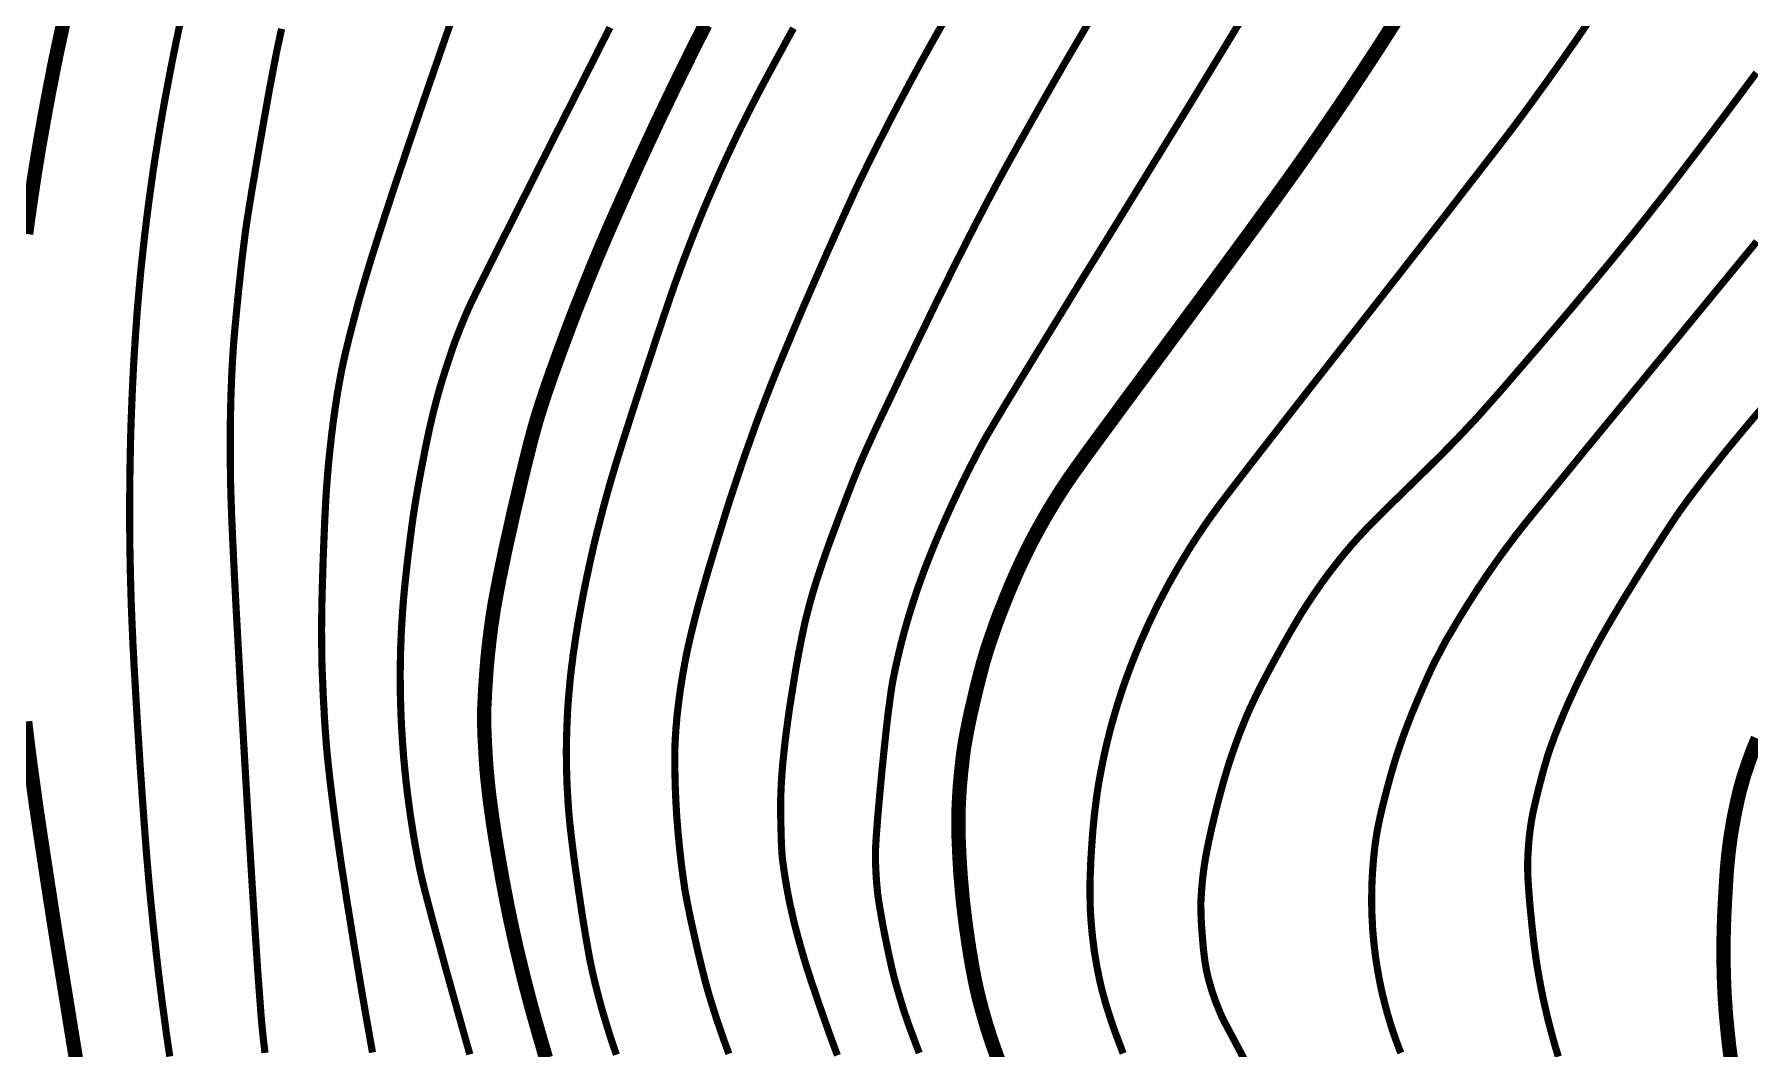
# Model space of a CAD drawing. Extents: x 36524600 to 36525730, y 2746759 to 2747713.
# Drawn here: x 36525026.23 to 36525044.22, y 2747473.98 to 2747484.62 of the extents above; entities that cross this region are included whole.
import ezdxf

# ---------------------------------------------------------------- set-up
doc = ezdxf.new("R2010")
doc.units = 0
doc.header["$LTSCALE"] = 1000
doc.header["$MEASUREMENT"] = 0
doc.layers.add('DGX', color=251, linetype='Continuous')

# ---------------------------------------------------------------- blocks, each defined once
blk = doc.blocks.new('dxt')
at = {"layer": 'DGX', "color": 253, "linetype": 'Continuous', "flags": 128}
for points, const_width in [([(36525026.697, 2747473.72), (36525026.644, 2747474.043), (36525026.586, 2747474.402), (36525026.522, 2747474.798), (36525026.457, 2747475.198), (36525026.399, 2747475.57), (36525026.346, 2747475.915), (36525026.298, 2747476.232), (36525026.255, 2747476.521), (36525026.219, 2747476.783), (36525026.187, 2747477.018), (36525026.161, 2747477.225), (36525026.139, 2747477.412)], 0.15), ([(36525026.149, 2747482.529), (36525026.166, 2747482.657), (36525026.184, 2747482.781), (36525026.201, 2747482.903), (36525026.219, 2747483.021), (36525026.236, 2747483.136), (36525026.254, 2747483.249), (36525026.272, 2747483.358), (36525026.29, 2747483.465), (36525026.309, 2747483.573), (36525026.328, 2747483.681), (36525026.347, 2747483.788), (36525026.367, 2747483.895), (36525026.387, 2747484.003), (36525026.408, 2747484.11), (36525026.429, 2747484.217), (36525026.45, 2747484.324), (36525026.472, 2747484.431), (36525026.495, 2747484.538), (36525026.518, 2747484.644), (36525026.541, 2747484.751)], 0.15), ([(36525027.655, 2747473.899), (36525027.638, 2747474.017), (36525027.621, 2747474.132), (36525027.606, 2747474.245), (36525027.591, 2747474.356), (36525027.576, 2747474.464), (36525027.563, 2747474.569), (36525027.55, 2747474.673), (36525027.537, 2747474.778), (36525027.525, 2747474.882), (36525027.513, 2747474.986), (36525027.502, 2747475.091), (36525027.49, 2747475.195), (36525027.479, 2747475.3), (36525027.469, 2747475.404), (36525027.458, 2747475.509), (36525027.448, 2747475.613), (36525027.438, 2747475.718), (36525027.429, 2747475.822), (36525027.42, 2747475.927), (36525027.411, 2747476.032), (36525027.403, 2747476.136), (36525027.395, 2747476.241), (36525027.387, 2747476.348), (36525027.379, 2747476.461), (36525027.37, 2747476.578), (36525027.362, 2747476.7), (36525027.353, 2747476.828), (36525027.344, 2747476.96), (36525027.335, 2747477.098), (36525027.326, 2747477.241), (36525027.317, 2747477.383), (36525027.309, 2747477.52), (36525027.301, 2747477.652), (36525027.294, 2747477.778), (36525027.287, 2747477.898), (36525027.28, 2747478.013), (36525027.275, 2747478.123), (36525027.269, 2747478.227), (36525027.265, 2747478.329), (36525027.26, 2747478.43), (36525027.256, 2747478.532), (36525027.252, 2747478.633), (36525027.249, 2747478.735), (36525027.246, 2747478.836), (36525027.243, 2747478.938), (36525027.241, 2747479.039), (36525027.239, 2747479.141), (36525027.237, 2747479.242), (36525027.236, 2747479.344), (36525027.235, 2747479.445), (36525027.235, 2747479.547), (36525027.235, 2747479.649), (36525027.235, 2747479.75), (36525027.236, 2747479.852), (36525027.237, 2747479.953), (36525027.238, 2747480.055), (36525027.24, 2747480.156), (36525027.242, 2747480.258), (36525027.244, 2747480.359), (36525027.247, 2747480.461), (36525027.25, 2747480.563), (36525027.254, 2747480.664), (36525027.258, 2747480.766), (36525027.262, 2747480.867), (36525027.267, 2747480.968), (36525027.272, 2747481.07), (36525027.277, 2747481.171), (36525027.283, 2747481.273), (36525027.29, 2747481.374), (36525027.296, 2747481.475), (36525027.304, 2747481.576), (36525027.311, 2747481.678), (36525027.319, 2747481.779), (36525027.328, 2747481.88), (36525027.337, 2747481.981), (36525027.346, 2747482.082), (36525027.356, 2747482.183), (36525027.367, 2747482.284), (36525027.378, 2747482.385), (36525027.389, 2747482.486), (36525027.401, 2747482.587), (36525027.413, 2747482.687), (36525027.426, 2747482.788), (36525027.439, 2747482.889), (36525027.453, 2747482.989), (36525027.467, 2747483.09), (36525027.481, 2747483.19), (36525027.496, 2747483.291), (36525027.512, 2747483.391), (36525027.528, 2747483.491), (36525027.544, 2747483.591), (36525027.561, 2747483.691), (36525027.578, 2747483.791), (36525027.596, 2747483.891), (36525027.614, 2747483.992), (36525027.634, 2747484.096), (36525027.654, 2747484.202), (36525027.675, 2747484.31), (36525027.697, 2747484.42), (36525027.72, 2747484.533), (36525027.744, 2747484.648), (36525027.769, 2747484.765)], 0.075), ([(36525028.828, 2747484.681), (36525028.812, 2747484.607), (36525028.796, 2747484.533), (36525028.78, 2747484.459), (36525028.765, 2747484.384), (36525028.751, 2747484.31), (36525028.736, 2747484.232), (36525028.72, 2747484.146), (36525028.702, 2747484.053), (36525028.684, 2747483.952), (36525028.665, 2747483.845), (36525028.644, 2747483.729), (36525028.623, 2747483.606), (36525028.6, 2747483.476), (36525028.578, 2747483.347), (36525028.557, 2747483.226), (36525028.539, 2747483.115), (36525028.521, 2747483.013), (36525028.506, 2747482.92), (36525028.492, 2747482.836), (36525028.48, 2747482.76), (36525028.469, 2747482.694), (36525028.46, 2747482.629), (36525028.449, 2747482.556), (36525028.439, 2747482.475), (36525028.428, 2747482.386), (36525028.416, 2747482.289), (36525028.404, 2747482.185), (36525028.392, 2747482.073), (36525028.379, 2747481.953), (36525028.367, 2747481.833), (36525028.356, 2747481.721), (36525028.346, 2747481.616), (36525028.337, 2747481.519), (36525028.329, 2747481.43), (36525028.323, 2747481.349), (36525028.318, 2747481.275), (36525028.314, 2747481.209), (36525028.31, 2747481.147), (36525028.307, 2747481.084), (36525028.304, 2747481.022), (36525028.302, 2747480.96), (36525028.299, 2747480.898), (36525028.297, 2747480.835), (36525028.295, 2747480.773), (36525028.294, 2747480.711), (36525028.292, 2747480.645), (36525028.291, 2747480.571), (36525028.29, 2747480.489), (36525028.29, 2747480.399), (36525028.29, 2747480.302), (36525028.29, 2747480.197), (36525028.291, 2747480.084), (36525028.292, 2747479.963), (36525028.296, 2747479.809), (36525028.303, 2747479.596), (36525028.315, 2747479.323), (36525028.331, 2747478.992), (36525028.351, 2747478.601), (36525028.376, 2747478.151), (36525028.404, 2747477.642), (36525028.437, 2747477.074), (36525028.47, 2747476.506), (36525028.501, 2747475.997), (36525028.529, 2747475.547), (36525028.554, 2747475.156), (36525028.576, 2747474.825), (36525028.596, 2747474.552), (36525028.612, 2747474.339), (36525028.626, 2747474.185), (36525028.639, 2747474.061), (36525028.654, 2747473.937)], 0.075), ([(36525030.61, 2747484.769), (36525030.536, 2747484.56), (36525030.457, 2747484.331), (36525030.371, 2747484.083), (36525030.279, 2747483.815), (36525030.181, 2747483.527), (36525030.084, 2747483.239), (36525029.995, 2747482.973), (36525029.914, 2747482.727), (36525029.842, 2747482.502), (36525029.777, 2747482.297), (36525029.721, 2747482.114), (36525029.673, 2747481.951), (36525029.633, 2747481.81), (36525029.599, 2747481.682), (36525029.568, 2747481.563), (36525029.539, 2747481.452), (36525029.514, 2747481.348), (36525029.491, 2747481.253), (36525029.472, 2747481.166), (36525029.455, 2747481.087), (36525029.442, 2747481.016), (36525029.43, 2747480.949), (36525029.418, 2747480.882), (36525029.407, 2747480.815), (36525029.397, 2747480.747), (36525029.387, 2747480.68), (36525029.377, 2747480.613), (36525029.368, 2747480.545), (36525029.36, 2747480.478), (36525029.351, 2747480.41), (36525029.344, 2747480.342), (36525029.336, 2747480.274), (36525029.329, 2747480.207), (36525029.322, 2747480.139), (36525029.316, 2747480.071), (36525029.31, 2747480.003), (36525029.305, 2747479.935), (36525029.299, 2747479.862), (36525029.294, 2747479.781), (36525029.289, 2747479.692), (36525029.284, 2747479.594), (36525029.279, 2747479.487), (36525029.274, 2747479.372), (36525029.269, 2747479.248), (36525029.264, 2747479.116), (36525029.26, 2747478.984), (36525029.256, 2747478.86), (36525029.253, 2747478.745), (36525029.25, 2747478.638), (36525029.249, 2747478.54), (36525029.248, 2747478.45), (36525029.247, 2747478.369), (36525029.248, 2747478.296), (36525029.248, 2747478.232), (36525029.249, 2747478.177), (36525029.25, 2747478.13), (36525029.25, 2747478.091), (36525029.25, 2747478.061), (36525029.25, 2747478.039), (36525029.251, 2747478.026), (36525029.251, 2747478.021), (36525029.251, 2747478.017), (36525029.251, 2747478.003), (36525029.252, 2747477.982), (36525029.254, 2747477.951), (36525029.255, 2747477.913), (36525029.257, 2747477.865), (36525029.26, 2747477.81), (36525029.262, 2747477.746), (36525029.265, 2747477.677), (36525029.269, 2747477.609), (36525029.273, 2747477.54), (36525029.276, 2747477.472), (36525029.281, 2747477.403), (36525029.285, 2747477.335), (36525029.29, 2747477.267), (36525029.295, 2747477.198), (36525029.301, 2747477.126), (36525029.309, 2747477.045), (36525029.318, 2747476.955), (36525029.329, 2747476.858), (36525029.341, 2747476.751), (36525029.355, 2747476.637), (36525029.371, 2747476.513), (36525029.388, 2747476.382), (36525029.407, 2747476.238), (36525029.43, 2747476.081), (36525029.455, 2747475.908), (36525029.484, 2747475.721), (36525029.515, 2747475.52), (36525029.55, 2747475.304), (36525029.587, 2747475.073), (36525029.628, 2747474.827), (36525029.669, 2747474.582), (36525029.708, 2747474.353), (36525029.746, 2747474.139), (36525029.781, 2747473.941)], 0.075), ([(36525032.271, 2747484.695), (36525032, 2747484.159), (36525031.729, 2747483.626), (36525031.493, 2747483.159), (36525031.291, 2747482.758), (36525031.122, 2747482.423), (36525030.988, 2747482.155), (36525030.887, 2747481.953), (36525030.821, 2747481.818), (36525030.788, 2747481.748), (36525030.773, 2747481.712), (36525030.757, 2747481.676), (36525030.742, 2747481.639), (36525030.727, 2747481.603), (36525030.712, 2747481.566), (36525030.697, 2747481.53), (36525030.683, 2747481.493), (36525030.668, 2747481.456), (36525030.653, 2747481.417), (36525030.637, 2747481.373), (36525030.62, 2747481.324), (36525030.602, 2747481.27), (36525030.582, 2747481.212), (36525030.561, 2747481.148), (36525030.539, 2747481.08), (36525030.516, 2747481.007), (36525030.492, 2747480.929), (36525030.469, 2747480.847), (36525030.445, 2747480.758), (36525030.421, 2747480.665), (36525030.398, 2747480.567), (36525030.374, 2747480.464), (36525030.351, 2747480.355), (36525030.328, 2747480.242), (36525030.306, 2747480.128), (36525030.285, 2747480.019), (36525030.266, 2747479.914), (36525030.248, 2747479.815), (36525030.232, 2747479.72), (36525030.218, 2747479.63), (36525030.205, 2747479.544), (36525030.194, 2747479.463), (36525030.184, 2747479.386), (36525030.174, 2747479.31), (36525030.165, 2747479.236), (36525030.156, 2747479.164), (36525030.148, 2747479.094), (36525030.14, 2747479.026), (36525030.133, 2747478.959), (36525030.126, 2747478.894), (36525030.119, 2747478.83), (36525030.113, 2747478.767), (36525030.107, 2747478.703), (36525030.102, 2747478.639), (36525030.097, 2747478.575), (36525030.093, 2747478.511), (36525030.089, 2747478.447), (36525030.085, 2747478.383), (36525030.082, 2747478.319), (36525030.08, 2747478.255), (36525030.077, 2747478.191), (36525030.075, 2747478.127), (36525030.074, 2747478.063), (36525030.073, 2747477.999), (36525030.072, 2747477.934), (36525030.072, 2747477.87), (36525030.073, 2747477.806), (36525030.073, 2747477.742), (36525030.074, 2747477.678), (36525030.076, 2747477.614), (36525030.078, 2747477.55), (36525030.08, 2747477.486), (36525030.083, 2747477.422), (36525030.086, 2747477.358), (36525030.09, 2747477.294), (36525030.094, 2747477.23), (36525030.098, 2747477.166), (36525030.103, 2747477.102), (36525030.108, 2747477.038), (36525030.114, 2747476.974), (36525030.12, 2747476.91), (36525030.127, 2747476.846), (36525030.133, 2747476.782), (36525030.141, 2747476.719), (36525030.148, 2747476.655), (36525030.157, 2747476.591), (36525030.165, 2747476.528), (36525030.174, 2747476.464), (36525030.183, 2747476.401), (36525030.193, 2747476.337), (36525030.203, 2747476.274), (36525030.213, 2747476.211), (36525030.224, 2747476.147), (36525030.235, 2747476.084), (36525030.247, 2747476.021), (36525030.259, 2747475.958), (36525030.271, 2747475.895), (36525030.284, 2747475.832), (36525030.302, 2747475.753), (36525030.33, 2747475.639), (36525030.369, 2747475.491), (36525030.417, 2747475.309), (36525030.476, 2747475.093), (36525030.544, 2747474.842), (36525030.623, 2747474.558), (36525030.712, 2747474.24), (36525030.802, 2747473.921)], 0.075), ([(36525033.273, 2747484.726), (36525033.205, 2747484.593), (36525033.15, 2747484.484), (36525033.102, 2747484.387), (36525033.054, 2747484.289), (36525033.006, 2747484.192), (36525032.958, 2747484.094), (36525032.911, 2747483.997), (36525032.864, 2747483.899), (36525032.817, 2747483.801), (36525032.77, 2747483.703), (36525032.723, 2747483.601), (36525032.673, 2747483.494), (36525032.621, 2747483.381), (36525032.566, 2747483.263), (36525032.51, 2747483.138), (36525032.451, 2747483.007), (36525032.39, 2747482.871), (36525032.326, 2747482.728), (36525032.262, 2747482.582), (36525032.199, 2747482.435), (36525032.136, 2747482.286), (36525032.074, 2747482.136), (36525032.013, 2747481.985), (36525031.952, 2747481.833), (36525031.892, 2747481.679), (36525031.833, 2747481.524), (36525031.777, 2747481.373), (36525031.725, 2747481.232), (36525031.677, 2747481.1), (36525031.634, 2747480.978), (36525031.595, 2747480.865), (36525031.561, 2747480.761), (36525031.531, 2747480.667), (36525031.505, 2747480.583), (36525031.481, 2747480.498), (36525031.455, 2747480.403), (36525031.427, 2747480.297), (36525031.398, 2747480.181), (36525031.367, 2747480.054), (36525031.334, 2747479.918), (36525031.3, 2747479.77), (36525031.263, 2747479.613), (36525031.228, 2747479.455), (36525031.195, 2747479.308), (36525031.165, 2747479.17), (36525031.139, 2747479.043), (36525031.115, 2747478.926), (36525031.094, 2747478.819), (36525031.076, 2747478.722), (36525031.06, 2747478.635), (36525031.047, 2747478.553), (36525031.035, 2747478.471), (36525031.023, 2747478.389), (36525031.013, 2747478.307), (36525031.003, 2747478.225), (36525030.994, 2747478.143), (36525030.986, 2747478.06), (36525030.979, 2747477.978), (36525030.973, 2747477.898), (36525030.968, 2747477.823), (36525030.963, 2747477.753), (36525030.96, 2747477.688), (36525030.957, 2747477.629), (36525030.954, 2747477.575), (36525030.953, 2747477.525), (36525030.952, 2747477.481), (36525030.952, 2747477.437), (36525030.953, 2747477.388), (36525030.954, 2747477.334), (36525030.956, 2747477.274), (36525030.959, 2747477.21), (36525030.963, 2747477.14), (36525030.967, 2747477.065), (36525030.972, 2747476.985), (36525030.978, 2747476.899), (36525030.987, 2747476.808), (36525030.997, 2747476.711), (36525031.009, 2747476.607), (36525031.024, 2747476.498), (36525031.04, 2747476.383), (36525031.058, 2747476.262), (36525031.078, 2747476.136), (36525031.1, 2747476.007), (36525031.122, 2747475.88), (36525031.144, 2747475.756), (36525031.167, 2747475.634), (36525031.19, 2747475.514), (36525031.214, 2747475.396), (36525031.238, 2747475.28), (36525031.263, 2747475.167), (36525031.288, 2747475.054), (36525031.315, 2747474.942), (36525031.342, 2747474.83), (36525031.369, 2747474.718), (36525031.398, 2747474.606), (36525031.427, 2747474.495), (36525031.457, 2747474.383), (36525031.488, 2747474.272), (36525031.519, 2747474.164), (36525031.548, 2747474.064), (36525031.575, 2747473.97), (36525031.6, 2747473.884)], 0.15), ([(36525034.196, 2747484.687), (36525034.117, 2747484.544), (36525034.044, 2747484.409), (36525033.976, 2747484.284), (36525033.913, 2747484.168), (36525033.856, 2747484.061), (36525033.805, 2747483.963), (36525033.759, 2747483.874), (36525033.718, 2747483.794), (36525033.681, 2747483.719), (36525033.643, 2747483.644), (36525033.606, 2747483.568), (36525033.57, 2747483.492), (36525033.534, 2747483.416), (36525033.498, 2747483.339), (36525033.463, 2747483.263), (36525033.428, 2747483.186), (36525033.394, 2747483.109), (36525033.36, 2747483.032), (36525033.326, 2747482.955), (36525033.293, 2747482.878), (36525033.26, 2747482.8), (36525033.228, 2747482.722), (36525033.196, 2747482.644), (36525033.165, 2747482.566), (36525033.134, 2747482.488), (36525033.103, 2747482.409), (36525033.073, 2747482.331), (36525033.043, 2747482.252), (36525033.014, 2747482.173), (36525032.985, 2747482.094), (36525032.956, 2747482.014), (36525032.928, 2747481.935), (36525032.899, 2747481.851), (36525032.867, 2747481.757), (36525032.832, 2747481.654), (36525032.794, 2747481.541), (36525032.753, 2747481.418), (36525032.71, 2747481.286), (36525032.663, 2747481.145), (36525032.614, 2747480.994), (36525032.565, 2747480.844), (36525032.52, 2747480.705), (36525032.479, 2747480.578), (36525032.442, 2747480.462), (36525032.408, 2747480.357), (36525032.379, 2747480.263), (36525032.353, 2747480.181), (36525032.331, 2747480.11), (36525032.312, 2747480.044), (36525032.292, 2747479.979), (36525032.273, 2747479.913), (36525032.254, 2747479.847), (36525032.236, 2747479.782), (36525032.218, 2747479.716), (36525032.2, 2747479.65), (36525032.183, 2747479.584), (36525032.166, 2747479.517), (36525032.149, 2747479.451), (36525032.132, 2747479.385), (36525032.116, 2747479.319), (36525032.1, 2747479.252), (36525032.085, 2747479.185), (36525032.07, 2747479.119), (36525032.055, 2747479.052), (36525032.041, 2747478.985), (36525032.026, 2747478.918), (36525032.013, 2747478.852), (36525031.999, 2747478.785), (36525031.986, 2747478.717), (36525031.973, 2747478.65), (36525031.961, 2747478.583), (36525031.949, 2747478.516), (36525031.937, 2747478.449), (36525031.926, 2747478.381), (36525031.915, 2747478.314), (36525031.905, 2747478.247), (36525031.895, 2747478.179), (36525031.885, 2747478.112), (36525031.877, 2747478.044), (36525031.868, 2747477.977), (36525031.86, 2747477.909), (36525031.853, 2747477.842), (36525031.847, 2747477.774), (36525031.841, 2747477.706), (36525031.835, 2747477.639), (36525031.83, 2747477.571), (36525031.826, 2747477.503), (36525031.823, 2747477.435), (36525031.82, 2747477.367), (36525031.818, 2747477.299), (36525031.816, 2747477.231), (36525031.815, 2747477.163), (36525031.814, 2747477.095), (36525031.815, 2747477.027), (36525031.815, 2747476.959), (36525031.817, 2747476.891), (36525031.819, 2747476.823), (36525031.821, 2747476.756), (36525031.825, 2747476.688), (36525031.829, 2747476.62), (36525031.833, 2747476.552), (36525031.838, 2747476.484), (36525031.844, 2747476.416), (36525031.85, 2747476.349), (36525031.858, 2747476.277), (36525031.867, 2747476.197), (36525031.878, 2747476.109), (36525031.89, 2747476.013), (36525031.904, 2747475.909), (36525031.92, 2747475.796), (36525031.937, 2747475.676), (36525031.956, 2747475.547), (36525031.975, 2747475.419), (36525031.994, 2747475.3), (36525032.012, 2747475.191), (36525032.029, 2747475.091), (36525032.045, 2747475), (36525032.06, 2747474.918), (36525032.075, 2747474.846), (36525032.089, 2747474.782), (36525032.102, 2747474.724), (36525032.116, 2747474.665), (36525032.131, 2747474.607), (36525032.146, 2747474.549), (36525032.161, 2747474.491), (36525032.177, 2747474.433), (36525032.193, 2747474.375), (36525032.21, 2747474.318), (36525032.227, 2747474.26), (36525032.245, 2747474.203), (36525032.263, 2747474.145), (36525032.281, 2747474.088), (36525032.3, 2747474.031), (36525032.319, 2747473.975), (36525032.339, 2747473.918)], 0.075), ([(36525035.782, 2747484.772), (36525035.71, 2747484.646), (36525035.659, 2747484.556), (36525035.608, 2747484.465), (36525035.558, 2747484.375), (36525035.508, 2747484.284), (36525035.459, 2747484.193), (36525035.409, 2747484.102), (36525035.361, 2747484.01), (36525035.312, 2747483.919), (36525035.264, 2747483.827), (36525035.216, 2747483.735), (36525035.169, 2747483.643), (36525035.122, 2747483.55), (36525035.075, 2747483.458), (36525035.028, 2747483.365), (36525034.982, 2747483.272), (36525034.937, 2747483.179), (36525034.888, 2747483.079), (36525034.833, 2747482.962), (36525034.773, 2747482.83), (36525034.706, 2747482.683), (36525034.633, 2747482.521), (36525034.553, 2747482.342), (36525034.468, 2747482.149), (36525034.377, 2747481.94), (36525034.285, 2747481.728), (36525034.199, 2747481.525), (36525034.118, 2747481.332), (36525034.042, 2747481.149), (36525033.972, 2747480.976), (36525033.908, 2747480.812), (36525033.849, 2747480.657), (36525033.795, 2747480.513), (36525033.745, 2747480.372), (36525033.695, 2747480.232), (36525033.646, 2747480.091), (36525033.599, 2747479.95), (36525033.552, 2747479.809), (36525033.506, 2747479.667), (36525033.462, 2747479.525), (36525033.418, 2747479.383), (36525033.376, 2747479.245), (36525033.337, 2747479.116), (36525033.301, 2747478.995), (36525033.269, 2747478.884), (36525033.24, 2747478.781), (36525033.213, 2747478.686), (36525033.19, 2747478.601), (36525033.17, 2747478.524), (36525033.152, 2747478.454), (36525033.136, 2747478.389), (36525033.121, 2747478.328), (36525033.108, 2747478.271), (36525033.096, 2747478.219), (36525033.085, 2747478.171), (36525033.076, 2747478.128), (36525033.068, 2747478.089), (36525033.061, 2747478.052), (36525033.054, 2747478.016), (36525033.048, 2747477.979), (36525033.041, 2747477.942), (36525033.035, 2747477.906), (36525033.029, 2747477.869), (36525033.023, 2747477.832), (36525033.017, 2747477.795), (36525033.011, 2747477.758), (36525033.006, 2747477.722), (36525033.001, 2747477.685), (36525032.996, 2747477.648), (36525032.991, 2747477.611), (36525032.987, 2747477.574), (36525032.982, 2747477.537), (36525032.978, 2747477.5), (36525032.974, 2747477.463), (36525032.971, 2747477.426), (36525032.968, 2747477.389), (36525032.964, 2747477.352), (36525032.962, 2747477.315), (36525032.959, 2747477.278), (36525032.957, 2747477.24), (36525032.955, 2747477.203), (36525032.953, 2747477.164), (36525032.952, 2747477.12), (36525032.951, 2747477.071), (36525032.951, 2747477.017), (36525032.951, 2747476.959), (36525032.952, 2747476.897), (36525032.954, 2747476.829), (36525032.955, 2747476.757), (36525032.958, 2747476.683), (36525032.961, 2747476.609), (36525032.965, 2747476.535), (36525032.969, 2747476.461), (36525032.974, 2747476.388), (36525032.98, 2747476.315), (36525032.986, 2747476.241), (36525032.993, 2747476.169), (36525033, 2747476.097), (36525033.008, 2747476.029), (36525033.015, 2747475.964), (36525033.022, 2747475.902), (36525033.03, 2747475.842), (36525033.037, 2747475.786), (36525033.045, 2747475.733), (36525033.052, 2747475.683), (36525033.06, 2747475.631), (36525033.071, 2747475.574), (36525033.083, 2747475.51), (36525033.097, 2747475.441), (36525033.112, 2747475.366), (36525033.13, 2747475.285), (36525033.149, 2747475.198), (36525033.17, 2747475.105), (36525033.191, 2747475.012), (36525033.212, 2747474.925), (36525033.231, 2747474.845), (36525033.25, 2747474.77), (36525033.267, 2747474.702), (36525033.284, 2747474.639), (36525033.3, 2747474.583), (36525033.314, 2747474.533), (36525033.329, 2747474.486), (36525033.343, 2747474.439), (36525033.358, 2747474.392), (36525033.373, 2747474.345), (36525033.388, 2747474.298), (36525033.404, 2747474.251), (36525033.42, 2747474.205), (36525033.436, 2747474.158), (36525033.452, 2747474.112), (36525033.468, 2747474.065), (36525033.485, 2747474.019), (36525033.502, 2747473.973), (36525033.519, 2747473.927)], 0.075), ([(36525037.33, 2747484.814), (36525037.164, 2747484.531), (36525037.018, 2747484.281), (36525036.894, 2747484.066), (36525036.784, 2747483.873), (36525036.682, 2747483.692), (36525036.587, 2747483.524), (36525036.5, 2747483.367), (36525036.42, 2747483.223), (36525036.348, 2747483.091), (36525036.284, 2747482.971), (36525036.227, 2747482.864), (36525036.174, 2747482.762), (36525036.121, 2747482.661), (36525036.069, 2747482.559), (36525036.016, 2747482.457), (36525035.965, 2747482.354), (36525035.913, 2747482.252), (36525035.862, 2747482.15), (36525035.811, 2747482.047), (36525035.76, 2747481.943), (36525035.707, 2747481.837), (36525035.654, 2747481.728), (36525035.6, 2747481.616), (36525035.545, 2747481.502), (36525035.488, 2747481.386), (36525035.431, 2747481.267), (36525035.373, 2747481.146), (36525035.316, 2747481.028), (36525035.265, 2747480.921), (36525035.219, 2747480.823), (36525035.177, 2747480.736), (36525035.14, 2747480.658), (36525035.108, 2747480.591), (36525035.081, 2747480.533), (36525035.059, 2747480.486), (36525035.039, 2747480.444), (36525035.02, 2747480.401), (36525035.001, 2747480.359), (36525034.981, 2747480.316), (36525034.962, 2747480.274), (36525034.943, 2747480.231), (36525034.924, 2747480.189), (36525034.906, 2747480.146), (36525034.885, 2747480.098), (36525034.861, 2747480.038), (36525034.832, 2747479.968), (36525034.8, 2747479.887), (36525034.764, 2747479.794), (36525034.725, 2747479.691), (36525034.681, 2747479.577), (36525034.634, 2747479.451), (36525034.586, 2747479.323), (36525034.542, 2747479.2), (36525034.501, 2747479.082), (36525034.463, 2747478.969), (36525034.428, 2747478.861), (36525034.397, 2747478.758), (36525034.369, 2747478.66), (36525034.345, 2747478.567), (36525034.321, 2747478.473), (36525034.298, 2747478.369), (36525034.275, 2747478.256), (36525034.251, 2747478.134), (36525034.227, 2747478.004), (36525034.204, 2747477.864), (36525034.18, 2747477.715), (36525034.155, 2747477.557), (36525034.133, 2747477.398), (36525034.113, 2747477.247), (36525034.097, 2747477.104), (36525034.083, 2747476.968), (36525034.073, 2747476.841), (36525034.066, 2747476.72), (36525034.062, 2747476.608), (36525034.061, 2747476.503), (36525034.062, 2747476.406), (36525034.064, 2747476.318), (36525034.066, 2747476.238), (36525034.068, 2747476.166), (36525034.071, 2747476.103), (36525034.074, 2747476.048), (36525034.077, 2747476.002), (36525034.081, 2747475.964), (36525034.086, 2747475.931), (36525034.09, 2747475.897), (36525034.095, 2747475.864), (36525034.1, 2747475.83), (36525034.105, 2747475.797), (36525034.11, 2747475.764), (36525034.116, 2747475.73), (36525034.121, 2747475.697), (36525034.127, 2747475.664), (36525034.133, 2747475.63), (36525034.139, 2747475.597), (36525034.146, 2747475.564), (36525034.152, 2747475.531), (36525034.159, 2747475.498), (36525034.166, 2747475.465), (36525034.174, 2747475.432), (36525034.181, 2747475.399), (36525034.189, 2747475.366), (36525034.196, 2747475.333), (36525034.204, 2747475.3), (36525034.213, 2747475.267), (36525034.221, 2747475.234), (36525034.23, 2747475.202), (36525034.238, 2747475.169), (36525034.247, 2747475.136), (36525034.257, 2747475.103), (36525034.266, 2747475.068), (36525034.276, 2747475.034), (36525034.286, 2747474.998), (36525034.297, 2747474.962), (36525034.307, 2747474.925), (36525034.319, 2747474.888), (36525034.331, 2747474.846), (36525034.347, 2747474.797), (36525034.366, 2747474.74), (36525034.387, 2747474.674), (36525034.412, 2747474.601), (36525034.439, 2747474.52), (36525034.47, 2747474.431), (36525034.504, 2747474.334), (36525034.538, 2747474.237), (36525034.57, 2747474.146), (36525034.601, 2747474.061), (36525034.63, 2747473.983), (36525034.657, 2747473.911)], 0.075), ([(36525039.011, 2747484.974), (36525038.806, 2747484.634), (36525038.583, 2747484.267), (36525038.343, 2747483.873), (36525038.084, 2747483.451), (36525037.808, 2747483.002), (36525037.515, 2747482.526), (36525037.229, 2747482.064), (36525036.978, 2747481.655), (36525036.76, 2747481.3), (36525036.576, 2747480.999), (36525036.426, 2747480.753), (36525036.311, 2747480.56), (36525036.229, 2747480.421), (36525036.181, 2747480.336), (36525036.15, 2747480.278), (36525036.119, 2747480.22), (36525036.089, 2747480.162), (36525036.059, 2747480.103), (36525036.029, 2747480.045), (36525036, 2747479.986), (36525035.971, 2747479.927), (36525035.942, 2747479.868), (36525035.914, 2747479.809), (36525035.886, 2747479.749), (36525035.858, 2747479.69), (36525035.831, 2747479.63), (36525035.804, 2747479.57), (36525035.777, 2747479.511), (36525035.751, 2747479.45), (36525035.725, 2747479.39), (36525035.699, 2747479.33), (36525035.674, 2747479.269), (36525035.649, 2747479.209), (36525035.625, 2747479.148), (36525035.601, 2747479.087), (36525035.577, 2747479.026), (36525035.554, 2747478.964), (36525035.532, 2747478.903), (36525035.51, 2747478.842), (36525035.488, 2747478.78), (36525035.468, 2747478.718), (36525035.447, 2747478.656), (36525035.428, 2747478.594), (36525035.408, 2747478.531), (36525035.39, 2747478.469), (36525035.372, 2747478.406), (36525035.354, 2747478.343), (36525035.338, 2747478.28), (36525035.321, 2747478.216), (36525035.306, 2747478.153), (36525035.291, 2747478.09), (36525035.276, 2747478.026), (36525035.262, 2747477.962), (36525035.249, 2747477.898), (36525035.235, 2747477.826), (36525035.221, 2747477.74), (36525035.207, 2747477.637), (36525035.191, 2747477.52), (36525035.175, 2747477.387), (36525035.159, 2747477.24), (36525035.142, 2747477.076), (36525035.124, 2747476.898), (36525035.107, 2747476.721), (36525035.093, 2747476.562), (36525035.08, 2747476.422), (36525035.071, 2747476.299), (36525035.063, 2747476.195), (36525035.058, 2747476.109), (36525035.055, 2747476.041), (36525035.055, 2747475.991), (36525035.056, 2747475.951), (36525035.057, 2747475.91), (36525035.059, 2747475.869), (36525035.061, 2747475.829), (36525035.063, 2747475.788), (36525035.066, 2747475.748), (36525035.069, 2747475.707), (36525035.073, 2747475.667), (36525035.077, 2747475.624), (36525035.083, 2747475.576), (36525035.091, 2747475.523), (36525035.1, 2747475.465), (36525035.111, 2747475.402), (36525035.123, 2747475.334), (36525035.136, 2747475.262), (36525035.151, 2747475.184), (36525035.167, 2747475.106), (36525035.182, 2747475.034), (36525035.196, 2747474.966), (36525035.21, 2747474.904), (36525035.222, 2747474.847), (36525035.235, 2747474.795), (36525035.246, 2747474.748), (36525035.257, 2747474.706), (36525035.268, 2747474.667), (36525035.279, 2747474.628), (36525035.29, 2747474.589), (36525035.302, 2747474.55), (36525035.313, 2747474.511), (36525035.325, 2747474.472), (36525035.337, 2747474.433), (36525035.349, 2747474.394), (36525035.362, 2747474.353), (36525035.378, 2747474.308), (36525035.395, 2747474.257), (36525035.415, 2747474.202), (36525035.437, 2747474.143), (36525035.461, 2747474.078), (36525035.487, 2747474.009), (36525035.515, 2747473.936)], 0.075), ([(36525040.512, 2747484.768), (36525040.437, 2747484.651), (36525040.362, 2747484.533), (36525040.286, 2747484.416), (36525040.21, 2747484.3), (36525040.133, 2747484.183), (36525040.056, 2747484.067), (36525039.979, 2747483.952), (36525039.901, 2747483.836), (36525039.822, 2747483.721), (36525039.743, 2747483.606), (36525039.664, 2747483.491), (36525039.584, 2747483.377), (36525039.504, 2747483.263), (36525039.423, 2747483.149), (36525039.342, 2747483.036), (36525039.252, 2747482.911), (36525039.144, 2747482.763), (36525039.019, 2747482.591), (36525038.876, 2747482.396), (36525038.715, 2747482.177), (36525038.536, 2747481.934), (36525038.34, 2747481.669), (36525038.126, 2747481.38), (36525037.915, 2747481.094), (36525037.727, 2747480.841), (36525037.564, 2747480.619), (36525037.424, 2747480.429), (36525037.308, 2747480.271), (36525037.216, 2747480.144), (36525037.148, 2747480.049), (36525037.103, 2747479.985), (36525037.071, 2747479.938), (36525037.038, 2747479.889), (36525037.007, 2747479.841), (36525036.976, 2747479.793), (36525036.945, 2747479.744), (36525036.915, 2747479.694), (36525036.885, 2747479.645), (36525036.855, 2747479.595), (36525036.826, 2747479.545), (36525036.798, 2747479.495), (36525036.77, 2747479.445), (36525036.742, 2747479.394), (36525036.715, 2747479.343), (36525036.688, 2747479.292), (36525036.662, 2747479.24), (36525036.636, 2747479.188), (36525036.611, 2747479.136), (36525036.586, 2747479.084), (36525036.562, 2747479.032), (36525036.538, 2747478.979), (36525036.515, 2747478.927), (36525036.492, 2747478.873), (36525036.469, 2747478.82), (36525036.447, 2747478.767), (36525036.426, 2747478.715), (36525036.407, 2747478.667), (36525036.389, 2747478.622), (36525036.373, 2747478.581), (36525036.358, 2747478.544), (36525036.345, 2747478.51), (36525036.334, 2747478.48), (36525036.324, 2747478.453), (36525036.315, 2747478.427), (36525036.305, 2747478.399), (36525036.294, 2747478.368), (36525036.283, 2747478.336), (36525036.271, 2747478.301), (36525036.258, 2747478.264), (36525036.245, 2747478.225), (36525036.231, 2747478.183), (36525036.217, 2747478.138), (36525036.202, 2747478.087), (36525036.185, 2747478.031), (36525036.169, 2747477.969), (36525036.151, 2747477.901), (36525036.132, 2747477.828), (36525036.113, 2747477.75), (36525036.093, 2747477.666), (36525036.073, 2747477.581), (36525036.055, 2747477.502), (36525036.039, 2747477.429), (36525036.025, 2747477.36), (36525036.013, 2747477.297), (36525036.002, 2747477.24), (36525035.993, 2747477.187), (36525035.985, 2747477.141), (36525035.979, 2747477.096), (36525035.973, 2747477.052), (36525035.968, 2747477.008), (36525035.963, 2747476.963), (36525035.958, 2747476.919), (36525035.953, 2747476.874), (36525035.949, 2747476.83), (36525035.945, 2747476.785), (36525035.941, 2747476.741), (36525035.938, 2747476.696), (36525035.935, 2747476.652), (36525035.933, 2747476.607), (36525035.93, 2747476.562), (36525035.928, 2747476.518), (36525035.927, 2747476.473), (36525035.925, 2747476.428), (36525035.925, 2747476.381), (36525035.925, 2747476.328), (36525035.926, 2747476.269), (36525035.927, 2747476.205), (36525035.93, 2747476.135), (36525035.933, 2747476.06), (36525035.937, 2747475.979), (36525035.942, 2747475.893), (36525035.948, 2747475.803), (36525035.956, 2747475.712), (36525035.964, 2747475.62), (36525035.973, 2747475.527), (36525035.984, 2747475.433), (36525035.995, 2747475.338), (36525036.008, 2747475.242), (36525036.022, 2747475.145), (36525036.036, 2747475.049), (36525036.051, 2747474.959), (36525036.065, 2747474.873), (36525036.08, 2747474.791), (36525036.095, 2747474.714), (36525036.11, 2747474.642), (36525036.125, 2747474.575), (36525036.14, 2747474.512), (36525036.156, 2747474.451), (36525036.172, 2747474.391), (36525036.189, 2747474.331), (36525036.206, 2747474.271), (36525036.224, 2747474.211), (36525036.243, 2747474.152), (36525036.262, 2747474.092), (36525036.282, 2747474.033), (36525036.303, 2747473.974), (36525036.324, 2747473.915), (36525036.346, 2747473.857)], 0.15), ([(36525037.653, 2747473.931), (36525037.627, 2747473.999), (36525037.601, 2747474.068), (36525037.575, 2747474.137), (36525037.551, 2747474.206), (36525037.527, 2747474.274), (36525037.506, 2747474.34), (36525037.485, 2747474.404), (36525037.467, 2747474.466), (36525037.45, 2747474.527), (36525037.434, 2747474.585), (36525037.42, 2747474.642), (36525037.407, 2747474.698), (36525037.395, 2747474.755), (36525037.384, 2747474.811), (36525037.373, 2747474.868), (36525037.364, 2747474.924), (36525037.354, 2747474.981), (36525037.346, 2747475.038), (36525037.339, 2747475.095), (36525037.332, 2747475.152), (36525037.326, 2747475.21), (36525037.321, 2747475.267), (36525037.316, 2747475.324), (36525037.312, 2747475.382), (36525037.309, 2747475.439), (36525037.307, 2747475.497), (36525037.306, 2747475.554), (36525037.305, 2747475.613), (36525037.305, 2747475.676), (36525037.306, 2747475.741), (36525037.308, 2747475.81), (36525037.311, 2747475.882), (36525037.314, 2747475.958), (36525037.319, 2747476.036), (36525037.324, 2747476.118), (36525037.33, 2747476.2), (36525037.336, 2747476.28), (36525037.344, 2747476.357), (36525037.351, 2747476.433), (36525037.36, 2747476.506), (36525037.369, 2747476.577), (36525037.378, 2747476.646), (36525037.388, 2747476.713), (36525037.399, 2747476.779), (36525037.411, 2747476.844), (36525037.423, 2747476.909), (36525037.436, 2747476.974), (36525037.449, 2747477.039), (36525037.464, 2747477.104), (36525037.478, 2747477.169), (36525037.494, 2747477.233), (36525037.51, 2747477.298), (36525037.527, 2747477.362), (36525037.545, 2747477.426), (36525037.563, 2747477.49), (36525037.582, 2747477.553), (36525037.601, 2747477.617), (36525037.622, 2747477.68), (36525037.642, 2747477.743), (36525037.664, 2747477.806), (36525037.686, 2747477.868), (36525037.709, 2747477.931), (36525037.732, 2747477.993), (36525037.756, 2747478.055), (36525037.781, 2747478.117), (36525037.806, 2747478.179), (36525037.832, 2747478.241), (36525037.859, 2747478.302), (36525037.886, 2747478.363), (36525037.913, 2747478.424), (36525037.941, 2747478.484), (36525037.97, 2747478.544), (36525037.999, 2747478.604), (36525038.029, 2747478.664), (36525038.06, 2747478.723), (36525038.091, 2747478.782), (36525038.122, 2747478.841), (36525038.154, 2747478.899), (36525038.187, 2747478.957), (36525038.22, 2747479.015), (36525038.254, 2747479.072), (36525038.288, 2747479.129), (36525038.323, 2747479.186), (36525038.358, 2747479.243), (36525038.394, 2747479.299), (36525038.43, 2747479.355), (36525038.467, 2747479.41), (36525038.504, 2747479.465), (36525038.542, 2747479.52), (36525038.581, 2747479.574), (36525038.62, 2747479.628), (36525038.678, 2747479.707), (36525038.776, 2747479.835), (36525038.913, 2747480.013), (36525039.089, 2747480.24), (36525039.305, 2747480.517), (36525039.559, 2747480.843), (36525039.853, 2747481.218), (36525040.185, 2747481.643), (36525040.52, 2747482.07), (36525040.817, 2747482.451), (36525041.079, 2747482.787), (36525041.304, 2747483.077), (36525041.493, 2747483.321), (36525041.646, 2747483.519), (36525041.762, 2747483.672), (36525041.842, 2747483.779), (36525041.904, 2747483.863), (36525041.965, 2747483.947), (36525042.026, 2747484.032), (36525042.088, 2747484.116), (36525042.148, 2747484.201), (36525042.209, 2747484.286), (36525042.269, 2747484.371), (36525042.329, 2747484.457), (36525042.393, 2747484.548), (36525042.463, 2747484.65), (36525042.54, 2747484.763)], 0.075), ([(36525044.294, 2747484.22), (36525044.18, 2747484.067), (36525044.063, 2747483.91), (36525043.942, 2747483.749), (36525043.818, 2747483.585), (36525043.696, 2747483.425), (36525043.582, 2747483.275), (36525043.475, 2747483.135), (36525043.376, 2747483.006), (36525043.284, 2747482.888), (36525043.2, 2747482.781), (36525043.123, 2747482.684), (36525043.054, 2747482.597), (36525042.989, 2747482.516), (36525042.923, 2747482.435), (36525042.857, 2747482.354), (36525042.792, 2747482.274), (36525042.726, 2747482.193), (36525042.659, 2747482.113), (36525042.593, 2747482.033), (36525042.526, 2747481.953), (36525042.457, 2747481.871), (36525042.385, 2747481.784), (36525042.308, 2747481.693), (36525042.227, 2747481.598), (36525042.142, 2747481.498), (36525042.053, 2747481.394), (36525041.96, 2747481.286), (36525041.863, 2747481.173), (36525041.767, 2747481.062), (36525041.68, 2747480.961), (36525041.6, 2747480.869), (36525041.527, 2747480.786), (36525041.462, 2747480.713), (36525041.405, 2747480.648), (36525041.355, 2747480.593), (36525041.313, 2747480.548), (36525041.274, 2747480.507), (36525041.236, 2747480.466), (36525041.197, 2747480.425), (36525041.158, 2747480.384), (36525041.119, 2747480.344), (36525041.08, 2747480.304), (36525041.04, 2747480.263), (36525041.001, 2747480.223), (36525040.959, 2747480.181), (36525040.911, 2747480.134), (36525040.859, 2747480.082), (36525040.802, 2747480.026), (36525040.739, 2747479.964), (36525040.671, 2747479.898), (36525040.599, 2747479.827), (36525040.521, 2747479.751), (36525040.443, 2747479.676), (36525040.371, 2747479.604), (36525040.304, 2747479.537), (36525040.243, 2747479.475), (36525040.187, 2747479.417), (36525040.137, 2747479.363), (36525040.092, 2747479.314), (36525040.053, 2747479.27), (36525040.017, 2747479.227), (36525039.981, 2747479.185), (36525039.946, 2747479.142), (36525039.911, 2747479.098), (36525039.876, 2747479.054), (36525039.842, 2747479.01), (36525039.808, 2747478.966), (36525039.775, 2747478.921), (36525039.742, 2747478.876), (36525039.71, 2747478.83), (36525039.678, 2747478.784), (36525039.646, 2747478.738), (36525039.615, 2747478.692), (36525039.584, 2747478.645), (36525039.554, 2747478.598), (36525039.524, 2747478.551), (36525039.494, 2747478.502), (36525039.462, 2747478.448), (36525039.428, 2747478.39), (36525039.392, 2747478.328), (36525039.354, 2747478.261), (36525039.314, 2747478.19), (36525039.273, 2747478.115), (36525039.229, 2747478.036), (36525039.186, 2747477.956), (36525039.147, 2747477.881), (36525039.109, 2747477.81), (36525039.075, 2747477.743), (36525039.044, 2747477.68), (36525039.016, 2747477.62), (36525038.99, 2747477.566), (36525038.967, 2747477.515), (36525038.946, 2747477.466), (36525038.926, 2747477.417), (36525038.906, 2747477.367), (36525038.886, 2747477.318), (36525038.867, 2747477.268), (36525038.848, 2747477.218), (36525038.83, 2747477.168), (36525038.812, 2747477.118), (36525038.795, 2747477.068), (36525038.778, 2747477.017), (36525038.761, 2747476.967), (36525038.745, 2747476.916), (36525038.73, 2747476.865), (36525038.715, 2747476.814), (36525038.7, 2747476.763), (36525038.686, 2747476.711), (36525038.672, 2747476.661), (36525038.659, 2747476.611), (36525038.646, 2747476.563), (36525038.634, 2747476.516), (36525038.623, 2747476.47), (36525038.612, 2747476.425), (36525038.602, 2747476.382), (36525038.592, 2747476.34), (36525038.582, 2747476.299), (36525038.573, 2747476.26), (36525038.565, 2747476.222), (36525038.557, 2747476.184), (36525038.549, 2747476.149), (36525038.542, 2747476.114), (36525038.535, 2747476.08), (36525038.529, 2747476.048), (36525038.523, 2747476.017), (36525038.517, 2747475.985), (36525038.512, 2747475.953), (36525038.507, 2747475.922), (36525038.502, 2747475.89), (36525038.498, 2747475.858), (36525038.493, 2747475.826), (36525038.49, 2747475.794), (36525038.486, 2747475.762), (36525038.483, 2747475.73), (36525038.48, 2747475.698), (36525038.477, 2747475.666), (36525038.475, 2747475.634), (36525038.473, 2747475.602), (36525038.471, 2747475.57), (36525038.469, 2747475.538), (36525038.468, 2747475.504), (36525038.468, 2747475.466), (36525038.469, 2747475.424), (36525038.47, 2747475.378), (36525038.472, 2747475.328), (36525038.475, 2747475.274), (36525038.479, 2747475.216), (36525038.484, 2747475.154), (36525038.489, 2747475.092), (36525038.494, 2747475.034), (36525038.5, 2747474.981), (36525038.506, 2747474.931), (36525038.512, 2747474.886), (36525038.519, 2747474.845), (36525038.526, 2747474.807), (36525038.533, 2747474.774), (36525038.54, 2747474.743), (36525038.548, 2747474.712), (36525038.556, 2747474.682), (36525038.565, 2747474.651), (36525038.574, 2747474.62), (36525038.583, 2747474.59), (36525038.593, 2747474.56), (36525038.604, 2747474.529), (36525038.614, 2747474.499), (36525038.625, 2747474.469), (36525038.637, 2747474.44), (36525038.649, 2747474.41), (36525038.661, 2747474.381), (36525038.673, 2747474.351), (36525038.686, 2747474.322), (36525038.7, 2747474.293), (36525038.724, 2747474.245), (36525038.769, 2747474.16), (36525038.835, 2747474.036), (36525038.921, 2747473.874)], 0.075), ([(36525040.565, 2747473.936), (36525040.546, 2747473.983), (36525040.529, 2747474.03), (36525040.511, 2747474.077), (36525040.495, 2747474.125), (36525040.479, 2747474.173), (36525040.463, 2747474.22), (36525040.448, 2747474.269), (36525040.434, 2747474.317), (36525040.42, 2747474.365), (36525040.407, 2747474.414), (36525040.394, 2747474.463), (36525040.382, 2747474.511), (36525040.37, 2747474.56), (36525040.359, 2747474.61), (36525040.349, 2747474.659), (36525040.339, 2747474.708), (36525040.33, 2747474.758), (36525040.321, 2747474.807), (36525040.313, 2747474.857), (36525040.305, 2747474.907), (36525040.298, 2747474.957), (36525040.292, 2747475.007), (36525040.286, 2747475.057), (36525040.281, 2747475.107), (36525040.276, 2747475.157), (36525040.272, 2747475.207), (36525040.268, 2747475.258), (36525040.266, 2747475.308), (36525040.263, 2747475.358), (36525040.261, 2747475.409), (36525040.26, 2747475.459), (36525040.259, 2747475.51), (36525040.259, 2747475.56), (36525040.26, 2747475.61), (36525040.26, 2747475.661), (36525040.262, 2747475.711), (36525040.264, 2747475.762), (36525040.267, 2747475.812), (36525040.27, 2747475.862), (36525040.274, 2747475.913), (36525040.278, 2747475.963), (36525040.283, 2747476.013), (36525040.288, 2747476.063), (36525040.294, 2747476.113), (36525040.301, 2747476.163), (36525040.309, 2747476.216), (36525040.319, 2747476.275), (36525040.332, 2747476.34), (36525040.347, 2747476.411), (36525040.365, 2747476.488), (36525040.385, 2747476.571), (36525040.408, 2747476.66), (36525040.433, 2747476.755), (36525040.46, 2747476.853), (36525040.488, 2747476.95), (36525040.518, 2747477.047), (36525040.55, 2747477.143), (36525040.583, 2747477.239), (36525040.618, 2747477.334), (36525040.654, 2747477.429), (36525040.692, 2747477.523), (36525040.73, 2747477.614), (36525040.766, 2747477.699), (36525040.8, 2747477.777), (36525040.832, 2747477.85), (36525040.862, 2747477.916), (36525040.89, 2747477.977), (36525040.917, 2747478.031), (36525040.941, 2747478.079), (36525040.964, 2747478.121), (36525040.983, 2747478.158), (36525040.999, 2747478.189), (36525041.013, 2747478.214), (36525041.023, 2747478.234), (36525041.031, 2747478.249), (36525041.035, 2747478.258), (36525041.037, 2747478.261), (36525041.039, 2747478.264), (36525041.044, 2747478.273), (36525041.052, 2747478.287), (36525041.064, 2747478.306), (36525041.079, 2747478.331), (36525041.097, 2747478.362), (36525041.118, 2747478.397), (36525041.142, 2747478.439), (36525041.169, 2747478.483), (36525041.195, 2747478.527), (36525041.222, 2747478.57), (36525041.249, 2747478.614), (36525041.276, 2747478.657), (36525041.304, 2747478.7), (36525041.331, 2747478.743), (36525041.359, 2747478.786), (36525041.387, 2747478.829), (36525041.416, 2747478.872), (36525041.444, 2747478.914), (36525041.473, 2747478.957), (36525041.502, 2747478.999), (36525041.532, 2747479.041), (36525041.561, 2747479.083), (36525041.591, 2747479.124), (36525041.621, 2747479.166), (36525041.651, 2747479.207), (36525041.682, 2747479.248), (36525041.712, 2747479.289), (36525041.743, 2747479.33), (36525041.774, 2747479.371), (36525041.806, 2747479.411), (36525041.837, 2747479.452), (36525041.896, 2747479.525), (36525042.01, 2747479.665), (36525042.18, 2747479.872), (36525042.404, 2747480.146), (36525042.683, 2747480.486), (36525043.017, 2747480.893), (36525043.407, 2747481.366), (36525043.851, 2747481.907), (36525044.298, 2747482.45)], 0.075), ([(36525042.217, 2747473.898), (36525042.202, 2747473.945), (36525042.188, 2747473.992), (36525042.174, 2747474.039), (36525042.161, 2747474.086), (36525042.148, 2747474.134), (36525042.135, 2747474.181), (36525042.123, 2747474.229), (36525042.111, 2747474.276), (36525042.099, 2747474.324), (36525042.088, 2747474.372), (36525042.077, 2747474.42), (36525042.066, 2747474.468), (36525042.056, 2747474.516), (36525042.046, 2747474.564), (36525042.036, 2747474.612), (36525042.027, 2747474.66), (36525042.018, 2747474.708), (36525042.01, 2747474.757), (36525042.001, 2747474.805), (36525041.993, 2747474.854), (36525041.986, 2747474.902), (36525041.979, 2747474.951), (36525041.972, 2747474.999), (36525041.965, 2747475.05), (36525041.959, 2747475.103), (36525041.952, 2747475.159), (36525041.946, 2747475.218), (36525041.939, 2747475.28), (36525041.933, 2747475.345), (36525041.926, 2747475.413), (36525041.919, 2747475.484), (36525041.913, 2747475.554), (36525041.908, 2747475.619), (36525041.904, 2747475.679), (36525041.9, 2747475.733), (36525041.897, 2747475.782), (36525041.896, 2747475.825), (36525041.895, 2747475.864), (36525041.895, 2747475.897), (36525041.895, 2747475.928), (36525041.896, 2747475.959), (36525041.897, 2747475.989), (36525041.898, 2747476.02), (36525041.9, 2747476.05), (36525041.902, 2747476.081), (36525041.904, 2747476.112), (36525041.906, 2747476.142), (36525041.909, 2747476.173), (36525041.912, 2747476.203), (36525041.916, 2747476.234), (36525041.919, 2747476.264), (36525041.923, 2747476.294), (36525041.928, 2747476.325), (36525041.932, 2747476.355), (36525041.937, 2747476.385), (36525041.943, 2747476.417), (36525041.95, 2747476.453), (36525041.958, 2747476.492), (36525041.968, 2747476.536), (36525041.979, 2747476.582), (36525041.991, 2747476.633), (36525042.004, 2747476.687), (36525042.019, 2747476.745), (36525042.034, 2747476.802), (36525042.048, 2747476.856), (36525042.062, 2747476.906), (36525042.075, 2747476.953), (36525042.088, 2747476.995), (36525042.099, 2747477.034), (36525042.11, 2747477.069), (36525042.12, 2747477.1), (36525042.13, 2747477.129), (36525042.141, 2747477.158), (36525042.151, 2747477.187), (36525042.162, 2747477.216), (36525042.172, 2747477.245), (36525042.183, 2747477.274), (36525042.194, 2747477.302), (36525042.206, 2747477.331), (36525042.217, 2747477.359), (36525042.227, 2747477.385), (36525042.237, 2747477.409), (36525042.247, 2747477.432), (36525042.255, 2747477.454), (36525042.264, 2747477.474), (36525042.271, 2747477.492), (36525042.278, 2747477.508), (36525042.285, 2747477.525), (36525042.294, 2747477.545), (36525042.304, 2747477.567), (36525042.314, 2747477.591), (36525042.326, 2747477.618), (36525042.34, 2747477.648), (36525042.354, 2747477.68), (36525042.37, 2747477.714), (36525042.387, 2747477.752), (36525042.407, 2747477.795), (36525042.429, 2747477.841), (36525042.454, 2747477.892), (36525042.482, 2747477.947), (36525042.512, 2747478.006), (36525042.544, 2747478.07), (36525042.579, 2747478.138), (36525042.618, 2747478.211), (36525042.662, 2747478.291), (36525042.712, 2747478.379), (36525042.767, 2747478.473), (36525042.827, 2747478.575), (36525042.892, 2747478.684), (36525042.963, 2747478.799), (36525043.039, 2747478.922), (36525043.115, 2747479.043), (36525043.186, 2747479.156), (36525043.251, 2747479.258), (36525043.311, 2747479.352), (36525043.366, 2747479.436), (36525043.415, 2747479.51), (36525043.459, 2747479.576), (36525043.498, 2747479.632), (36525043.537, 2747479.686), (36525043.581, 2747479.746), (36525043.63, 2747479.812), (36525043.685, 2747479.883), (36525043.745, 2747479.961), (36525043.81, 2747480.044), (36525043.88, 2747480.133), (36525043.956, 2747480.228), (36525044.051, 2747480.344), (36525044.18, 2747480.499), (36525044.342, 2747480.691)], 0.075), ([(36525044.027, 2747473.859), (36525044.02, 2747473.915), (36525044.013, 2747473.969), (36525044.006, 2747474.021), (36525044.001, 2747474.072), (36525043.995, 2747474.124), (36525043.99, 2747474.175), (36525043.985, 2747474.227), (36525043.98, 2747474.278), (36525043.975, 2747474.33), (36525043.971, 2747474.381), (36525043.968, 2747474.433), (36525043.964, 2747474.485), (36525043.961, 2747474.536), (36525043.958, 2747474.588), (36525043.956, 2747474.64), (36525043.954, 2747474.692), (36525043.952, 2747474.743), (36525043.951, 2747474.795), (36525043.95, 2747474.847), (36525043.949, 2747474.899), (36525043.948, 2747474.95), (36525043.948, 2747475.002), (36525043.948, 2747475.054), (36525043.949, 2747475.106), (36525043.95, 2747475.157), (36525043.951, 2747475.209), (36525043.952, 2747475.261), (36525043.954, 2747475.314), (36525043.956, 2747475.371), (36525043.959, 2747475.431), (36525043.962, 2747475.494), (36525043.966, 2747475.561), (36525043.97, 2747475.631), (36525043.974, 2747475.704), (36525043.979, 2747475.781), (36525043.984, 2747475.859), (36525043.991, 2747475.937), (36525043.999, 2747476.014), (36525044.008, 2747476.09), (36525044.018, 2747476.166), (36525044.029, 2747476.242), (36525044.042, 2747476.317), (36525044.055, 2747476.392), (36525044.069, 2747476.464), (36525044.084, 2747476.533), (36525044.098, 2747476.6), (36525044.113, 2747476.662), (36525044.128, 2747476.722), (36525044.144, 2747476.778), (36525044.159, 2747476.831), (36525044.175, 2747476.88), (36525044.191, 2747476.926), (36525044.205, 2747476.97), (36525044.219, 2747477.01), (36525044.233, 2747477.047), (36525044.245, 2747477.081), (36525044.257, 2747477.112), (36525044.268, 2747477.14), (36525044.278, 2747477.164), (36525044.288, 2747477.187), (36525044.298, 2747477.211), (36525044.308, 2747477.234)], 0.15)]:
    blk.add_lwpolyline(points, dxfattribs=dict(at, const_width=const_width))

msp = doc.modelspace()

# ---------------------------------------------------------------- block references
msp.add_blockref('dxt', (0, 0))

doc.saveas('drawing.dxf')
